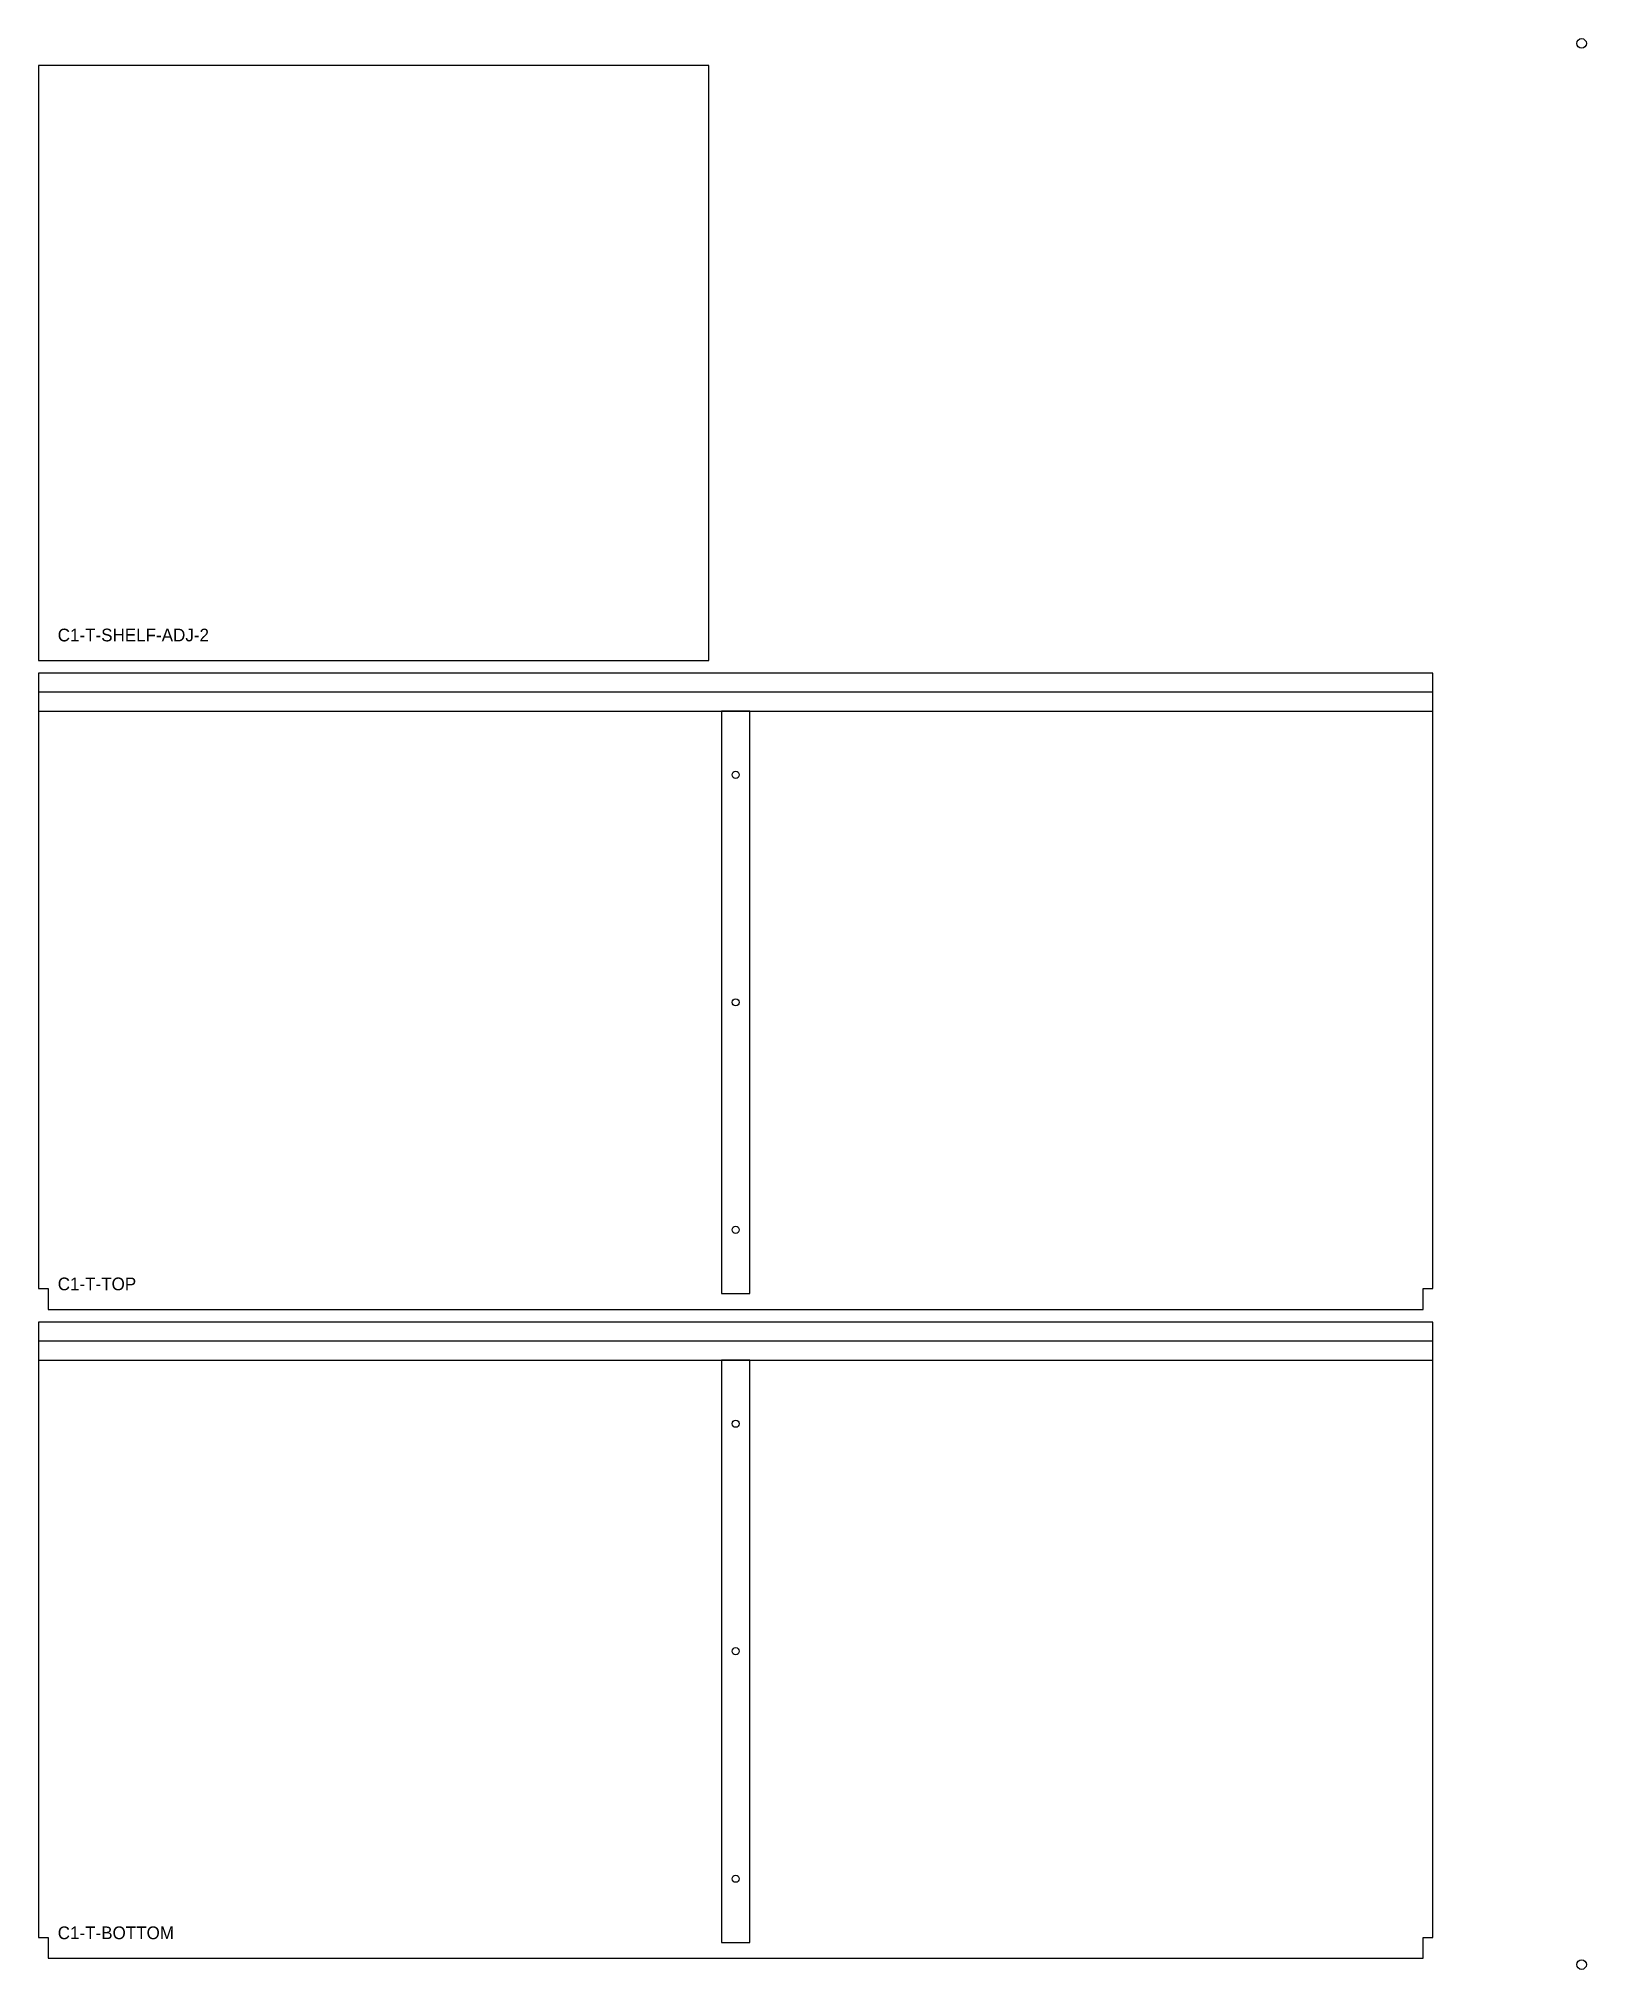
# Model space of a CAD drawing. Header units: millimetres. Extents: x 10 to 983, y 3 to 1217.
import ezdxf

# ---------------------------------------------------------------- set-up
doc = ezdxf.new("R2010")
doc.units = ezdxf.units.MM
for name, color, linetype in [('DRILL_4.5_THRU', 5, 'CONTINUOUS'), ('LABEL', 8, 'CONTINUOUS'), ('OUTLINE', 7, 'CONTINUOUS'), ('POCKET_D6', 3, 'CONTINUOUS'), ('TILE_REG', 6, 'CONTINUOUS')]:
    doc.layers.add(name, color=color, linetype=linetype)

msp = doc.modelspace()

# ---------------------------------------------------------------- linework, layer by layer
at = {"layer": 'DRILL_4.5_THRU'}
for centre in [(448.2, 754.1), (448.2, 611.05), (448.2, 468), (448.2, 346.1), (448.2, 203.05), (448.2, 60)]:
    msp.add_circle(centre, 2.25, dxfattribs=at)
at = {"layer": 'OUTLINE'}
for points in [[(10, 826), (431.3, 826), (431.3, 1200.1), (10, 1200.1)], [(10, 431.15), (16, 431.15), (16, 418), (880.4, 418), (880.4, 431.15), (886.4, 431.15), (886.4, 818), (10, 818)], [(10, 23.15), (16, 23.15), (16, 10), (880.4, 10), (880.4, 23.15), (886.4, 23.15), (886.4, 410), (10, 410)]]:
    msp.add_lwpolyline(points, close=True, dxfattribs=at)
at = {"layer": 'POCKET_D6'}
for points in [[(10, 794.025), (886.4, 794.025), (886.4, 806.075), (10, 806.075)], [(439.225, 428), (457.175, 428), (457.175, 794.1), (439.225, 794.1)], [(10, 386.025), (886.4, 386.025), (886.4, 398.075), (10, 398.075)], [(439.225, 20), (457.175, 20), (457.175, 386.1), (439.225, 386.1)]]:
    msp.add_lwpolyline(points, close=True, dxfattribs=at)
at = {"layer": 'TILE_REG'}
for centre in [(980, 1214), (980, 6)]:
    msp.add_circle(centre, 3, dxfattribs=at)

# ---------------------------------------------------------------- texts
at = {"layer": 'LABEL'}
for s, p in [('C1-T-SHELF-ADJ-2', (22, 838)), ('C1-T-TOP', (22, 430)), ('C1-T-BOTTOM', (22, 22))]:
    msp.add_text(s, height=8, dxfattribs=at).set_placement(p)

doc.saveas('drawing.dxf')
